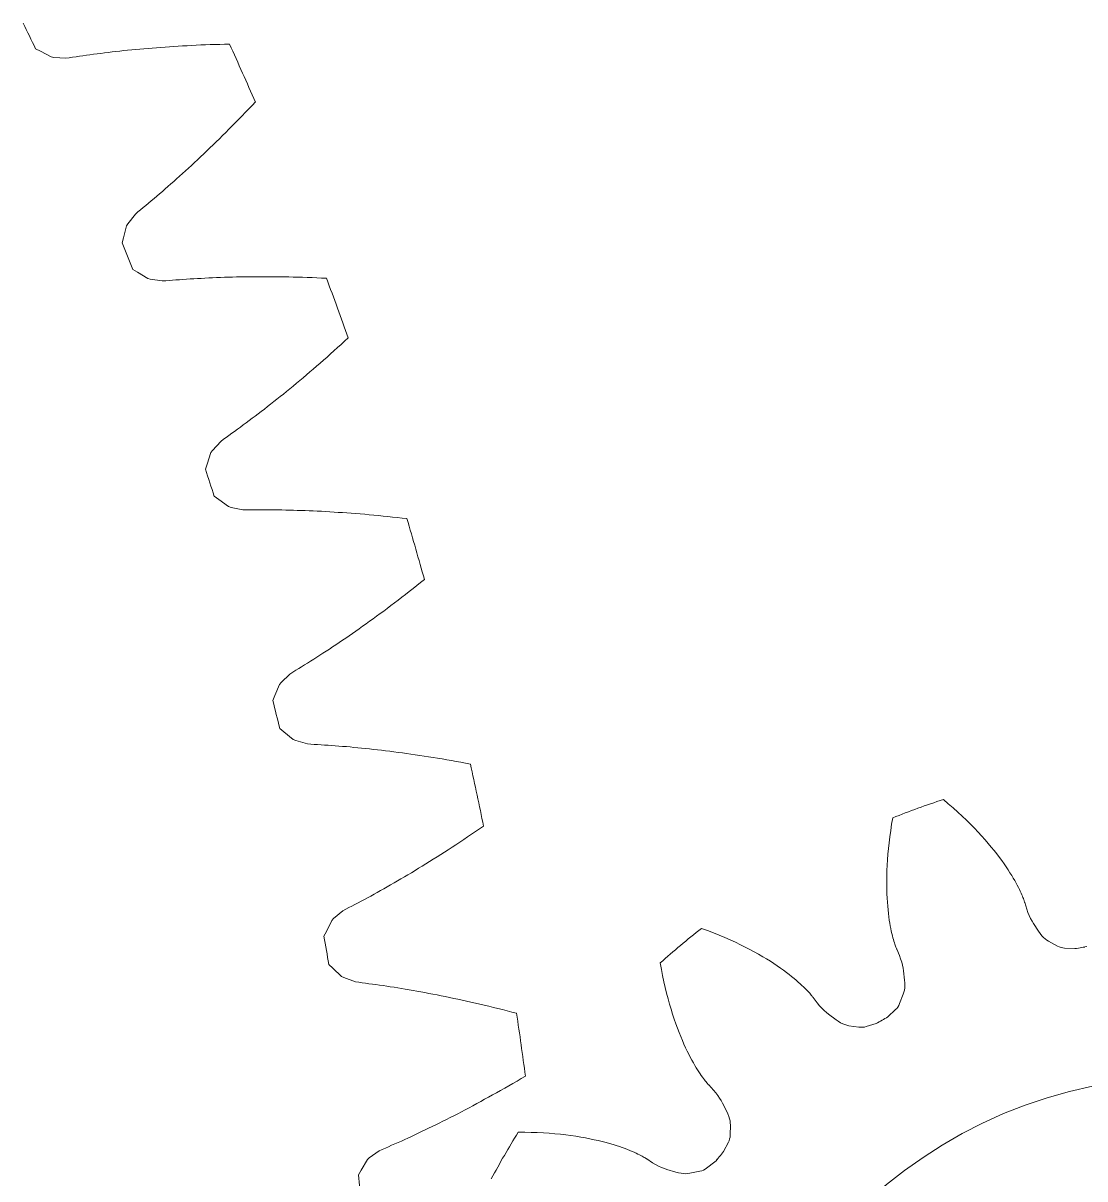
# Model space of a CAD drawing. Header units: millimetres. Extents: x 278858 to 279223, y 218711 to 219074.
# Drawn here: x 278968.51 to 278981.97, y 218925.53 to 218940.17 of the extents above; entities that cross this region are included whole.
import ezdxf

# ---------------------------------------------------------------- set-up
doc = ezdxf.new("R2010")
doc.units = ezdxf.units.MM
doc.header["$LTSCALE"] = 2
doc.layers.add('AM_9', color=251, linetype='Continuous', lineweight=15)

msp = doc.modelspace()

# ---------------------------------------------------------------- linework, layer by layer
at = {"layer": 'AM_9'}
for p, q in [((278968.734, 218939.813), (278968.672, 218939.844)), ((278969.788, 218939.821), (278969.739, 218939.815)), ((278969.838, 218939.826), (278969.788, 218939.821)), ((278969.889, 218939.831), (278969.838, 218939.826)), ((278969.94, 218939.836), (278969.889, 218939.831)), ((278969.991, 218939.841), (278969.94, 218939.836)), ((278970.044, 218939.845), (278969.991, 218939.841)), ((278970.096, 218939.85), (278970.044, 218939.845)), ((278970.149, 218939.854), (278970.096, 218939.85)), ((278970.203, 218939.858), (278970.149, 218939.854)), ((278970.257, 218939.863), (278970.203, 218939.858)), ((278970.312, 218939.867), (278970.257, 218939.863)), ((278970.367, 218939.87), (278970.312, 218939.867)), ((278970.422, 218939.874), (278970.367, 218939.87)), ((278970.478, 218939.878), (278970.422, 218939.874)), ((278970.535, 218939.881), (278970.478, 218939.878)), ((278970.592, 218939.884), (278970.535, 218939.881)), ((278970.65, 218939.887), (278970.592, 218939.884)), ((278970.708, 218939.89), (278970.65, 218939.887)), ((278970.767, 218939.893), (278970.708, 218939.89)), ((278970.826, 218939.895), (278970.767, 218939.893)), ((278970.885, 218939.897), (278970.826, 218939.895)), ((278970.946, 218939.899), (278970.885, 218939.897)), ((278971.006, 218939.901), (278970.946, 218939.899)), ((278971.067, 218939.903), (278971.006, 218939.901)), ((278971.129, 218939.905), (278971.067, 218939.903)), ((278968.87, 218939.741), (278968.734, 218939.813)), ((278968.903, 218939.736), (278968.87, 218939.741)), ((278969.056, 218939.726), (278968.903, 218939.736)), ((278969.099, 218939.73), (278969.056, 218939.726)), ((278969.141, 218939.737), (278969.099, 218939.73)), ((278969.184, 218939.743), (278969.141, 218939.737)), ((278969.228, 218939.75), (278969.184, 218939.743)), ((278969.272, 218939.756), (278969.228, 218939.75)), ((278969.316, 218939.763), (278969.272, 218939.756)), ((278969.361, 218939.769), (278969.316, 218939.763)), ((278969.406, 218939.775), (278969.361, 218939.769)), ((278969.452, 218939.781), (278969.406, 218939.775)), ((278969.499, 218939.787), (278969.452, 218939.781)), ((278969.546, 218939.793), (278969.499, 218939.787)), ((278969.593, 218939.799), (278969.546, 218939.793)), ((278969.641, 218939.804), (278969.593, 218939.799)), ((278969.69, 218939.81), (278969.641, 218939.804)), ((278969.739, 218939.815), (278969.69, 218939.81)), ((278971.371, 218939.081), (278971.414, 218939.126)), ((278971.414, 218939.126), (278971.456, 218939.171)), ((278971.204, 218938.909), (278971.246, 218938.952)), ((278971.246, 218938.952), (278971.287, 218938.994)), ((278971.287, 218938.994), (278971.329, 218939.038)), ((278971.329, 218939.038), (278971.371, 218939.081)), ((278971.081, 218938.785), (278971.122, 218938.826)), ((278971.122, 218938.826), (278971.163, 218938.867)), ((278971.163, 218938.867), (278971.204, 218938.909)), ((278970.92, 218938.627), (278970.96, 218938.666)), ((278970.96, 218938.666), (278971, 218938.705)), ((278971, 218938.705), (278971.041, 218938.745)), ((278971.041, 218938.745), (278971.081, 218938.785)), ((278970.763, 218938.476), (278970.802, 218938.513)), ((278970.802, 218938.513), (278970.841, 218938.55)), ((278970.841, 218938.55), (278970.881, 218938.588)), ((278970.881, 218938.588), (278970.92, 218938.627)), ((278970.609, 218938.333), (278970.647, 218938.368)), ((278970.647, 218938.368), (278970.685, 218938.404)), ((278970.685, 218938.404), (278970.724, 218938.44)), ((278970.724, 218938.44), (278970.763, 218938.476)), ((278970.459, 218938.197), (278970.496, 218938.23)), ((278970.496, 218938.23), (278970.534, 218938.264)), ((278970.534, 218938.264), (278970.571, 218938.298)), ((278970.571, 218938.298), (278970.609, 218938.333)), ((278970.278, 218938.038), (278970.313, 218938.069)), ((278970.313, 218938.069), (278970.349, 218938.1)), ((278970.349, 218938.1), (278970.386, 218938.132)), ((278970.386, 218938.132), (278970.422, 218938.164)), ((278970.422, 218938.164), (278970.459, 218938.197)), ((278970.103, 218937.889), (278970.137, 218937.918)), ((278970.137, 218937.918), (278970.172, 218937.947)), ((278970.172, 218937.947), (278970.207, 218937.977)), ((278970.207, 218937.977), (278970.242, 218938.007)), ((278970.242, 218938.007), (278970.278, 218938.038)), ((278969.936, 218937.749), (278969.968, 218937.778)), ((278969.968, 218937.778), (278970.001, 218937.806)), ((278970.001, 218937.806), (278970.035, 218937.833)), ((278970.035, 218937.833), (278970.069, 218937.861)), ((278970.069, 218937.861), (278970.103, 218937.889)), ((278969.823, 218937.601), (278969.841, 218937.629)), ((278969.841, 218937.629), (278969.936, 218937.749)), ((278969.786, 218937.452), (278969.823, 218937.601)), ((278969.767, 218937.385), (278969.786, 218937.452)), ((278969.963, 218937.014), (278969.903, 218937.049)), ((278970.093, 218936.933), (278969.963, 218937.014)), ((278970.125, 218936.925), (278970.093, 218936.933)), ((278970.277, 218936.905), (278970.125, 218936.925)), ((278970.321, 218936.906), (278970.277, 218936.905)), ((278970.363, 218936.91), (278970.321, 218936.906)), ((278970.407, 218936.913), (278970.363, 218936.91)), ((278970.45, 218936.917), (278970.407, 218936.913)), ((278970.494, 218936.92), (278970.45, 218936.917)), ((278970.539, 218936.923), (278970.494, 218936.92)), ((278970.585, 218936.926), (278970.539, 218936.923)), ((278970.63, 218936.929), (278970.585, 218936.926)), ((278970.677, 218936.932), (278970.63, 218936.929)), ((278970.723, 218936.935), (278970.677, 218936.932)), ((278970.771, 218936.937), (278970.723, 218936.935)), ((278970.818, 218936.94), (278970.771, 218936.937)), ((278970.867, 218936.942), (278970.818, 218936.94)), ((278970.915, 218936.944), (278970.867, 218936.942)), ((278970.965, 218936.946), (278970.915, 218936.944)), ((278971.014, 218936.948), (278970.965, 218936.946)), ((278971.065, 218936.95), (278971.014, 218936.948)), ((278971.115, 218936.951), (278971.065, 218936.95)), ((278971.167, 218936.953), (278971.115, 218936.951)), ((278971.219, 218936.954), (278971.167, 218936.953)), ((278971.271, 218936.955), (278971.219, 218936.954)), ((278971.324, 218936.956), (278971.271, 218936.955)), ((278971.377, 218936.956), (278971.324, 218936.956)), ((278971.431, 218936.957), (278971.377, 218936.956)), ((278971.485, 218936.957), (278971.431, 218936.957)), ((278971.54, 218936.957), (278971.485, 218936.957)), ((278971.595, 218936.957), (278971.54, 218936.957)), ((278971.651, 218936.957), (278971.595, 218936.957)), ((278971.707, 218936.957), (278971.651, 218936.957)), ((278971.764, 218936.956), (278971.707, 218936.957)), ((278971.821, 218936.955), (278971.764, 218936.956)), ((278971.879, 218936.954), (278971.821, 218936.955)), ((278971.937, 218936.953), (278971.879, 218936.954)), ((278971.995, 218936.952), (278971.937, 218936.953)), ((278972.055, 218936.95), (278971.995, 218936.952)), ((278972.114, 218936.948), (278972.055, 218936.95)), ((278972.174, 218936.946), (278972.114, 218936.948)), ((278972.235, 218936.944), (278972.174, 218936.946)), ((278972.296, 218936.941), (278972.235, 218936.944)), ((278972.358, 218936.938), (278972.296, 218936.941)), ((278972.587, 218936.141), (278972.633, 218936.183)), ((278972.408, 218935.979), (278972.452, 218936.019)), ((278972.452, 218936.019), (278972.497, 218936.059)), ((278972.497, 218936.059), (278972.542, 218936.1)), ((278972.542, 218936.1), (278972.587, 218936.141)), ((278972.276, 218935.863), (278972.32, 218935.901)), ((278972.32, 218935.901), (278972.364, 218935.94)), ((278972.364, 218935.94), (278972.408, 218935.979)), ((278972.103, 218935.714), (278972.146, 218935.751)), ((278972.146, 218935.751), (278972.189, 218935.788)), ((278972.189, 218935.788), (278972.232, 218935.825)), ((278972.232, 218935.825), (278972.276, 218935.863)), ((278971.893, 218935.539), (278971.934, 218935.573)), ((278971.934, 218935.573), (278971.976, 218935.608)), ((278971.976, 218935.608), (278972.018, 218935.643)), ((278972.018, 218935.643), (278972.06, 218935.678)), ((278972.06, 218935.678), (278972.103, 218935.714)), ((278971.729, 218935.407), (278971.77, 218935.439)), ((278971.77, 218935.439), (278971.811, 218935.472)), ((278971.811, 218935.472), (278971.852, 218935.505)), ((278971.852, 218935.505), (278971.893, 218935.539)), ((278971.531, 218935.252), (278971.57, 218935.282)), ((278971.57, 218935.282), (278971.61, 218935.312)), ((278971.61, 218935.312), (278971.649, 218935.343)), ((278971.649, 218935.343), (278971.689, 218935.375)), ((278971.689, 218935.375), (278971.729, 218935.407)), ((278971.341, 218935.107), (278971.378, 218935.135)), ((278971.378, 218935.135), (278971.416, 218935.164)), ((278971.416, 218935.164), (278971.454, 218935.193)), ((278971.454, 218935.193), (278971.493, 218935.222)), ((278971.493, 218935.222), (278971.531, 218935.252)), ((278971.157, 218934.974), (278971.193, 218934.999)), ((278971.193, 218934.999), (278971.23, 218935.026)), ((278971.23, 218935.026), (278971.266, 218935.053)), ((278971.266, 218935.053), (278971.303, 218935.08)), ((278971.303, 218935.08), (278971.341, 218935.107)), ((278970.914, 218934.758), (278971.017, 218934.872)), ((278971.017, 218934.872), (278971.051, 218934.898)), ((278971.051, 218934.898), (278971.086, 218934.923)), ((278971.086, 218934.923), (278971.122, 218934.948)), ((278971.122, 218934.948), (278971.157, 218934.974)), ((278970.847, 218934.585), (278970.894, 218934.731)), ((278970.894, 218934.731), (278970.914, 218934.758)), ((278970.823, 218934.52), (278970.847, 218934.585)), ((278970.993, 218934.136), (278970.935, 218934.176)), ((278971.117, 218934.046), (278970.993, 218934.136)), ((278971.148, 218934.036), (278971.117, 218934.046)), ((278971.299, 218934.005), (278971.148, 218934.036)), ((278971.342, 218934.003), (278971.299, 218934.005)), ((278971.385, 218934.004), (278971.342, 218934.003)), ((278971.428, 218934.005), (278971.385, 218934.004)), ((278971.472, 218934.005), (278971.428, 218934.005)), ((278971.517, 218934.005), (278971.472, 218934.005)), ((278971.561, 218934.005), (278971.517, 218934.005)), ((278971.607, 218934.005), (278971.561, 218934.005)), ((278971.653, 218934.005), (278971.607, 218934.005)), ((278971.699, 218934.004), (278971.653, 218934.005)), ((278971.746, 218934.004), (278971.699, 218934.004)), ((278971.793, 218934.003), (278971.746, 218934.004)), ((278971.841, 218934.002), (278971.793, 218934.003)), ((278971.889, 218934.001), (278971.841, 218934.002)), ((278971.938, 218934), (278971.889, 218934.001)), ((278971.987, 218933.998), (278971.938, 218934)), ((278972.037, 218933.997), (278971.987, 218933.998)), ((278972.087, 218933.995), (278972.037, 218933.997)), ((278972.138, 218933.993), (278972.087, 218933.995)), ((278972.189, 218933.991), (278972.138, 218933.993)), ((278972.241, 218933.988), (278972.189, 218933.991)), ((278972.293, 218933.986), (278972.241, 218933.988)), ((278972.346, 218933.983), (278972.293, 218933.986)), ((278972.399, 218933.98), (278972.346, 218933.983)), ((278972.453, 218933.977), (278972.399, 218933.98)), ((278972.507, 218933.973), (278972.453, 218933.977)), ((278972.562, 218933.97), (278972.507, 218933.973)), ((278972.617, 218933.966), (278972.562, 218933.97)), ((278972.672, 218933.962), (278972.617, 218933.966)), ((278972.729, 218933.957), (278972.672, 218933.962)), ((278972.785, 218933.953), (278972.729, 218933.957)), ((278972.842, 218933.948), (278972.785, 218933.953)), ((278972.9, 218933.943), (278972.842, 218933.948)), ((278972.958, 218933.937), (278972.9, 218933.943)), ((278973.016, 218933.932), (278972.958, 218933.937)), ((278973.075, 218933.926), (278973.016, 218933.932)), ((278973.134, 218933.92), (278973.075, 218933.926)), ((278973.194, 218933.914), (278973.134, 218933.92)), ((278973.255, 218933.907), (278973.194, 218933.914)), ((278973.315, 218933.9), (278973.255, 218933.907)), ((278973.377, 218933.893), (278973.315, 218933.9)), ((278973.55, 218933.083), (278973.598, 218933.121)), ((278973.36, 218932.933), (278973.407, 218932.97)), ((278973.407, 218932.97), (278973.454, 218933.007)), ((278973.454, 218933.007), (278973.502, 218933.045)), ((278973.502, 218933.045), (278973.55, 218933.083)), ((278973.128, 218932.757), (278973.174, 218932.792)), ((278973.174, 218932.792), (278973.22, 218932.826)), ((278973.22, 218932.826), (278973.266, 218932.862)), ((278973.266, 218932.862), (278973.313, 218932.897)), ((278973.313, 218932.897), (278973.36, 218932.933)), ((278972.947, 218932.625), (278972.992, 218932.657)), ((278972.992, 218932.657), (278973.037, 218932.69)), ((278973.037, 218932.69), (278973.082, 218932.723)), ((278973.082, 218932.723), (278973.128, 218932.757)), ((278972.728, 218932.469), (278972.772, 218932.499)), ((278972.772, 218932.499), (278972.815, 218932.53)), ((278972.815, 218932.53), (278972.859, 218932.561)), ((278972.859, 218932.561), (278972.903, 218932.593)), ((278972.903, 218932.593), (278972.947, 218932.625)), ((278972.517, 218932.324), (278972.559, 218932.352)), ((278972.559, 218932.352), (278972.601, 218932.38)), ((278972.601, 218932.38), (278972.643, 218932.409)), ((278972.643, 218932.409), (278972.685, 218932.439)), ((278972.685, 218932.439), (278972.728, 218932.469)), ((278972.313, 218932.189), (278972.353, 218932.215)), ((278972.353, 218932.215), (278972.394, 218932.242)), ((278972.394, 218932.242), (278972.435, 218932.268)), ((278972.435, 218932.268), (278972.476, 218932.296)), ((278972.476, 218932.296), (278972.517, 218932.324)), ((278972.08, 218932.041), (278972.118, 218932.064)), ((278972.118, 218932.064), (278972.156, 218932.088)), ((278972.156, 218932.088), (278972.195, 218932.113)), ((278972.195, 218932.113), (278972.234, 218932.138)), ((278972.234, 218932.138), (278972.274, 218932.163)), ((278972.274, 218932.163), (278972.313, 218932.189)), ((278971.784, 218931.819), (278971.895, 218931.925)), ((278971.895, 218931.925), (278971.931, 218931.95)), ((278971.931, 218931.95), (278971.968, 218931.972)), ((278971.968, 218931.972), (278972.005, 218931.994)), ((278972.005, 218931.994), (278972.042, 218932.017)), ((278972.042, 218932.017), (278972.08, 218932.041)), ((278971.705, 218931.652), (278971.763, 218931.794)), ((278971.763, 218931.794), (278971.784, 218931.819)), ((278971.677, 218931.588), (278971.705, 218931.652)), ((278971.819, 218931.194), (278971.765, 218931.237)), ((278971.937, 218931.095), (278971.819, 218931.194)), ((278971.968, 218931.083), (278971.937, 218931.095)), ((278972.116, 218931.041), (278971.968, 218931.083)), ((278972.159, 218931.037), (278972.116, 218931.041)), ((278972.201, 218931.034), (278972.159, 218931.037)), ((278972.245, 218931.032), (278972.201, 218931.034)), ((278972.289, 218931.029), (278972.245, 218931.032)), ((278972.333, 218931.026), (278972.289, 218931.029)), ((278972.378, 218931.023), (278972.333, 218931.026)), ((278972.423, 218931.02), (278972.378, 218931.023)), ((278972.469, 218931.016), (278972.423, 218931.02)), ((278972.515, 218931.013), (278972.469, 218931.016)), ((278972.561, 218931.009), (278972.515, 218931.013)), ((278972.609, 218931.005), (278972.561, 218931.009)), ((278972.656, 218931.001), (278972.609, 218931.005)), ((278972.704, 218930.996), (278972.656, 218931.001)), ((278972.753, 218930.991), (278972.704, 218930.996)), ((278972.802, 218930.987), (278972.753, 218930.991)), ((278972.852, 218930.981), (278972.802, 218930.987)), ((278972.902, 218930.976), (278972.852, 218930.981)), ((278972.952, 218930.971), (278972.902, 218930.976)), ((278973.003, 218930.965), (278972.952, 218930.971)), ((278973.055, 218930.959), (278973.003, 218930.965)), ((278973.106, 218930.953), (278973.055, 218930.959)), ((278973.159, 218930.946), (278973.106, 218930.953)), ((278973.212, 218930.939), (278973.159, 218930.946)), ((278973.265, 218930.932), (278973.212, 218930.939)), ((278973.319, 218930.925), (278973.265, 218930.932)), ((278973.373, 218930.918), (278973.319, 218930.925)), ((278973.428, 218930.91), (278973.373, 218930.918)), ((278973.483, 218930.902), (278973.428, 218930.91)), ((278973.538, 218930.894), (278973.483, 218930.902)), ((278973.595, 218930.885), (278973.538, 218930.894)), ((278973.651, 218930.876), (278973.595, 218930.885)), ((278973.708, 218930.867), (278973.651, 218930.876)), ((278973.766, 218930.858), (278973.708, 218930.867)), ((278973.824, 218930.849), (278973.766, 218930.858)), ((278973.882, 218930.839), (278973.824, 218930.849)), ((278973.941, 218930.828), (278973.882, 218930.839)), ((278974, 218930.818), (278973.941, 218930.828)), ((278974.06, 218930.807), (278974, 218930.818)), ((278974.12, 218930.796), (278974.06, 218930.807)), ((278974.181, 218930.785), (278974.12, 218930.796)), ((278980.236, 218930.283), (278980.173, 218930.336)), ((278980.297, 218930.23), (278980.236, 218930.283)), ((278980.356, 218930.177), (278980.297, 218930.23)), ((278980.412, 218930.125), (278980.356, 218930.177)), ((278979.518, 218930.022), (278979.506, 218929.942)), ((278979.533, 218930.103), (278979.518, 218930.022)), ((278980.466, 218930.074), (278980.412, 218930.125)), ((278980.517, 218930.023), (278980.466, 218930.074)), ((278980.566, 218929.973), (278980.517, 218930.023)), ((278974.146, 218929.862), (278974.196, 218929.895)), ((278974.196, 218929.895), (278974.246, 218929.929)), ((278974.246, 218929.929), (278974.297, 218929.964)), ((278974.297, 218929.964), (278974.348, 218929.999)), ((278979.495, 218929.864), (278979.485, 218929.788)), ((278979.506, 218929.942), (278979.495, 218929.864)), ((278980.613, 218929.924), (278980.566, 218929.973)), ((278980.658, 218929.875), (278980.613, 218929.924)), ((278980.701, 218929.827), (278980.658, 218929.875)), ((278973.901, 218929.7), (278973.95, 218929.731)), ((278973.95, 218929.731), (278973.998, 218929.763)), ((278973.998, 218929.763), (278974.047, 218929.796)), ((278974.047, 218929.796), (278974.097, 218929.828)), ((278974.097, 218929.828), (278974.146, 218929.862)), ((278979.485, 218929.788), (278979.477, 218929.714)), ((278980.741, 218929.78), (278980.701, 218929.827)), ((278980.78, 218929.734), (278980.741, 218929.78)), ((278980.816, 218929.69), (278980.78, 218929.734)), ((278973.664, 218929.549), (278973.711, 218929.579)), ((278973.711, 218929.579), (278973.758, 218929.608)), ((278973.758, 218929.608), (278973.805, 218929.638)), ((278973.805, 218929.638), (278973.853, 218929.669)), ((278973.853, 218929.669), (278973.901, 218929.7)), ((278979.465, 218929.572), (278979.461, 218929.504)), ((278979.471, 218929.642), (278979.465, 218929.572)), ((278979.477, 218929.714), (278979.471, 218929.642)), ((278980.85, 218929.646), (278980.816, 218929.69)), ((278980.883, 218929.603), (278980.85, 218929.646)), ((278980.913, 218929.562), (278980.883, 218929.603)), ((278973.435, 218929.409), (278973.48, 218929.436)), ((278973.48, 218929.436), (278973.525, 218929.464)), ((278973.525, 218929.464), (278973.571, 218929.492)), ((278973.571, 218929.492), (278973.617, 218929.52)), ((278973.617, 218929.52), (278973.664, 218929.549)), ((278979.458, 218929.438), (278979.456, 218929.374)), ((278979.461, 218929.504), (278979.458, 218929.438)), ((278980.942, 218929.522), (278980.913, 218929.562)), ((278980.969, 218929.483), (278980.942, 218929.522)), ((278980.994, 218929.445), (278980.969, 218929.483)), ((278981.017, 218929.409), (278980.994, 218929.445)), ((278973.17, 218929.254), (278973.213, 218929.279)), ((278973.213, 218929.279), (278973.257, 218929.304)), ((278973.257, 218929.304), (278973.301, 218929.33)), ((278973.301, 218929.33), (278973.345, 218929.356)), ((278973.345, 218929.356), (278973.39, 218929.382)), ((278973.39, 218929.382), (278973.435, 218929.409)), ((278979.456, 218929.374), (278979.455, 218929.312)), ((278979.455, 218929.312), (278979.455, 218929.252)), ((278981.039, 218929.374), (278981.017, 218929.409)), ((278981.059, 218929.34), (278981.039, 218929.374)), ((278981.077, 218929.308), (278981.059, 218929.34)), ((278981.094, 218929.278), (278981.077, 218929.308)), ((278981.11, 218929.249), (278981.094, 218929.278)), ((278972.918, 218929.113), (278972.96, 218929.136)), ((278972.96, 218929.136), (278973.001, 218929.159)), ((278973.001, 218929.159), (278973.043, 218929.182)), ((278973.043, 218929.182), (278973.085, 218929.206)), ((278973.085, 218929.206), (278973.127, 218929.23)), ((278973.127, 218929.23), (278973.17, 218929.254)), ((278979.455, 218929.252), (278979.456, 218929.195)), ((278979.456, 218929.195), (278979.458, 218929.139)), ((278979.458, 218929.139), (278979.46, 218929.086)), ((278981.124, 218929.222), (278981.11, 218929.249)), ((278981.136, 218929.197), (278981.124, 218929.222)), ((278981.148, 218929.173), (278981.136, 218929.197)), ((278981.158, 218929.151), (278981.148, 218929.173)), ((278981.167, 218929.13), (278981.158, 218929.151)), ((278981.175, 218929.112), (278981.167, 218929.13)), ((278972.641, 218928.966), (278972.68, 218928.986)), ((278972.68, 218928.986), (278972.718, 218929.006)), ((278972.718, 218929.006), (278972.758, 218929.027)), ((278972.758, 218929.027), (278972.797, 218929.048)), ((278972.797, 218929.048), (278972.837, 218929.069)), ((278972.837, 218929.069), (278972.878, 218929.091)), ((278972.878, 218929.091), (278972.918, 218929.113)), ((278979.46, 218929.086), (278979.464, 218929.034)), ((278979.464, 218929.034), (278979.468, 218928.985)), ((278979.468, 218928.985), (278979.472, 218928.938)), ((278981.181, 218929.095), (278981.175, 218929.112)), ((278981.187, 218929.08), (278981.181, 218929.095)), ((278981.192, 218929.067), (278981.187, 218929.08)), ((278981.196, 218929.056), (278981.192, 218929.067)), ((278981.199, 218929.046), (278981.196, 218929.056)), ((278981.201, 218929.039), (278981.199, 218929.046)), ((278981.203, 218929.034), (278981.201, 218929.039)), ((278981.204, 218929.031), (278981.203, 218929.034)), ((278981.23, 218928.946), (278981.204, 218929.031)), ((278972.447, 218928.827), (278972.566, 218928.925)), ((278972.566, 218928.925), (278972.603, 218928.947)), ((278972.603, 218928.947), (278972.641, 218928.966)), ((278979.472, 218928.938), (278979.477, 218928.893)), ((278979.477, 218928.893), (278979.482, 218928.85)), ((278979.482, 218928.85), (278979.488, 218928.809)), ((278981.245, 218928.904), (278981.23, 218928.946)), ((278981.262, 218928.865), (278981.245, 218928.904)), ((278981.279, 218928.828), (278981.262, 218928.865)), ((278972.357, 218928.665), (278972.424, 218928.803)), ((278972.424, 218928.803), (278972.447, 218928.827)), ((278977.186, 218928.675), (278977.108, 218928.703)), ((278979.488, 218928.809), (278979.494, 218928.771)), ((278979.494, 218928.771), (278979.501, 218928.735)), ((278979.501, 218928.735), (278979.507, 218928.701)), ((278979.507, 218928.701), (278979.514, 218928.669)), ((278981.297, 218928.795), (278981.279, 218928.828)), ((278981.315, 218928.765), (278981.297, 218928.795)), ((278981.38, 218928.666), (278981.315, 218928.765)), ((278972.325, 218928.604), (278972.357, 218928.665)), ((278977.261, 218928.646), (278977.186, 218928.675)), ((278977.334, 218928.617), (278977.261, 218928.646)), ((278977.404, 218928.587), (278977.334, 218928.617)), ((278977.473, 218928.557), (278977.404, 218928.587)), ((278977.538, 218928.527), (278977.473, 218928.557)), ((278979.514, 218928.669), (278979.521, 218928.639)), ((278979.521, 218928.639), (278979.527, 218928.611)), ((278979.527, 218928.611), (278979.534, 218928.585)), ((278979.534, 218928.585), (278979.54, 218928.562)), ((278979.54, 218928.562), (278979.547, 218928.541)), ((278981.4, 218928.637), (278981.38, 218928.666)), ((278981.421, 218928.611), (278981.4, 218928.637)), ((278981.442, 218928.589), (278981.421, 218928.611)), ((278981.463, 218928.57), (278981.442, 218928.589)), ((278981.485, 218928.553), (278981.463, 218928.57)), ((278981.506, 218928.54), (278981.485, 218928.553)), ((278977.602, 218928.496), (278977.538, 218928.527)), ((278977.663, 218928.466), (278977.602, 218928.496)), ((278977.721, 218928.436), (278977.663, 218928.466)), ((278977.778, 218928.405), (278977.721, 218928.436)), ((278977.832, 218928.375), (278977.778, 218928.405)), ((278979.547, 218928.541), (278979.553, 218928.521)), ((278979.553, 218928.521), (278979.558, 218928.504)), ((278979.558, 218928.504), (278979.563, 218928.489)), ((278979.563, 218928.489), (278979.568, 218928.476)), ((278979.568, 218928.476), (278979.572, 218928.465)), ((278979.572, 218928.465), (278979.576, 218928.456)), ((278979.576, 218928.456), (278979.579, 218928.449)), ((278979.579, 218928.449), (278979.581, 218928.444)), ((278979.581, 218928.444), (278979.582, 218928.44)), ((278979.582, 218928.44), (278979.617, 218928.359)), ((278981.619, 218928.479), (278981.506, 218928.54)), ((278981.642, 218928.468), (278981.619, 218928.479)), ((278981.664, 218928.46), (278981.642, 218928.468)), ((278981.686, 218928.455), (278981.664, 218928.46)), ((278981.708, 218928.454), (278981.686, 218928.455)), ((278981.84, 218928.448), (278981.708, 218928.454)), ((278981.862, 218928.449), (278981.84, 218928.448)), ((278981.884, 218928.453), (278981.862, 218928.449)), ((278981.989, 218928.472), (278981.966, 218928.468)), ((278976.586, 218928.265), (278976.6, 218928.184)), ((278977.884, 218928.345), (278977.832, 218928.375)), ((278977.933, 218928.316), (278977.884, 218928.345)), ((278977.981, 218928.286), (278977.933, 218928.316)), ((278978.026, 218928.257), (278977.981, 218928.286)), ((278978.068, 218928.229), (278978.026, 218928.257)), ((278979.617, 218928.359), (278979.632, 218928.317)), ((278979.632, 218928.317), (278979.645, 218928.276)), ((278979.645, 218928.276), (278979.655, 218928.237)), ((278972.439, 218928.2), (278972.387, 218928.247)), ((278972.549, 218928.094), (278972.439, 218928.2)), ((278976.6, 218928.184), (278976.616, 218928.105)), ((278978.109, 218928.201), (278978.068, 218928.229)), ((278978.148, 218928.173), (278978.109, 218928.201)), ((278978.184, 218928.146), (278978.148, 218928.173)), ((278978.218, 218928.12), (278978.184, 218928.146)), ((278978.251, 218928.095), (278978.218, 218928.12)), ((278979.655, 218928.237), (278979.663, 218928.2)), ((278979.663, 218928.2), (278979.668, 218928.166)), ((278979.668, 218928.166), (278979.682, 218928.048)), ((278972.579, 218928.08), (278972.549, 218928.094)), ((278972.724, 218928.028), (278972.579, 218928.08)), ((278972.766, 218928.02), (278972.724, 218928.028)), ((278972.809, 218928.015), (278972.766, 218928.02)), ((278972.852, 218928.009), (278972.809, 218928.015)), ((278972.895, 218928.003), (278972.852, 218928.009)), ((278972.939, 218927.997), (278972.895, 218928.003)), ((278972.984, 218927.991), (278972.939, 218927.997)), ((278973.029, 218927.985), (278972.984, 218927.991)), ((278973.074, 218927.978), (278973.029, 218927.985)), ((278973.12, 218927.971), (278973.074, 218927.978)), ((278973.166, 218927.964), (278973.12, 218927.971)), ((278973.213, 218927.957), (278973.166, 218927.964)), ((278976.616, 218928.105), (278976.632, 218928.028)), ((278976.632, 218928.028), (278976.649, 218927.953)), ((278978.281, 218928.07), (278978.251, 218928.095)), ((278978.309, 218928.047), (278978.281, 218928.07)), ((278978.335, 218928.024), (278978.309, 218928.047)), ((278978.36, 218928.002), (278978.335, 218928.024)), ((278978.382, 218927.981), (278978.36, 218928.002)), ((278978.403, 218927.962), (278978.382, 218927.981)), ((278978.422, 218927.943), (278978.403, 218927.962)), ((278979.682, 218928.048), (278979.685, 218928.013)), ((278979.686, 218927.98), (278979.684, 218927.949)), ((278979.685, 218928.013), (278979.686, 218927.98)), ((278973.26, 218927.949), (278973.213, 218927.957)), ((278973.308, 218927.942), (278973.26, 218927.949)), ((278973.356, 218927.934), (278973.308, 218927.942)), ((278973.405, 218927.925), (278973.356, 218927.934)), ((278973.454, 218927.917), (278973.405, 218927.925)), ((278973.503, 218927.908), (278973.454, 218927.917)), ((278973.553, 218927.899), (278973.503, 218927.908)), ((278973.604, 218927.89), (278973.553, 218927.899)), ((278973.655, 218927.88), (278973.604, 218927.89)), ((278973.706, 218927.87), (278973.655, 218927.88)), ((278973.758, 218927.86), (278973.706, 218927.87)), ((278973.81, 218927.85), (278973.758, 218927.86)), ((278973.863, 218927.839), (278973.81, 218927.85)), ((278973.916, 218927.828), (278973.863, 218927.839)), ((278973.969, 218927.817), (278973.916, 218927.828)), ((278974.023, 218927.805), (278973.969, 218927.817)), ((278976.649, 218927.953), (278976.667, 218927.881)), ((278976.667, 218927.881), (278976.685, 218927.811)), ((278978.439, 218927.926), (278978.422, 218927.943)), ((278978.454, 218927.91), (278978.439, 218927.926)), ((278978.468, 218927.895), (278978.454, 218927.91)), ((278978.48, 218927.882), (278978.468, 218927.895)), ((278978.491, 218927.87), (278978.48, 218927.882)), ((278978.5, 218927.859), (278978.491, 218927.87)), ((278978.507, 218927.85), (278978.5, 218927.859)), ((278978.513, 218927.842), (278978.507, 218927.85)), ((278978.518, 218927.836), (278978.513, 218927.842)), ((278978.521, 218927.832), (278978.518, 218927.836)), ((278978.523, 218927.829), (278978.521, 218927.832)), ((278978.576, 218927.759), (278978.523, 218927.829)), ((278979.666, 218927.87), (278979.619, 218927.751)), ((278979.674, 218927.894), (278979.666, 218927.87)), ((278979.68, 218927.92), (278979.674, 218927.894)), ((278979.684, 218927.949), (278979.68, 218927.92)), ((278974.078, 218927.793), (278974.023, 218927.805)), ((278974.133, 218927.781), (278974.078, 218927.793)), ((278974.188, 218927.769), (278974.133, 218927.781)), ((278974.244, 218927.756), (278974.188, 218927.769)), ((278974.3, 218927.743), (278974.244, 218927.756)), ((278974.357, 218927.73), (278974.3, 218927.743)), ((278974.414, 218927.716), (278974.357, 218927.73)), ((278974.472, 218927.702), (278974.414, 218927.716)), ((278974.529, 218927.688), (278974.472, 218927.702)), ((278974.588, 218927.674), (278974.529, 218927.688)), ((278974.647, 218927.659), (278974.588, 218927.674)), ((278976.685, 218927.811), (278976.704, 218927.743)), ((278976.704, 218927.743), (278976.723, 218927.678)), ((278976.723, 218927.678), (278976.743, 218927.615)), ((278978.605, 218927.724), (278978.576, 218927.759)), ((278978.634, 218927.693), (278978.605, 218927.724)), ((278978.663, 218927.665), (278978.634, 218927.693)), ((278979.567, 218927.674), (278979.469, 218927.585)), ((278979.582, 218927.69), (278979.567, 218927.674)), ((278979.596, 218927.707), (278979.582, 218927.69)), ((278979.609, 218927.728), (278979.596, 218927.707)), ((278979.619, 218927.751), (278979.609, 218927.728)), ((278974.706, 218927.643), (278974.647, 218927.659)), ((278974.766, 218927.628), (278974.706, 218927.643)), ((278976.743, 218927.615), (278976.763, 218927.554)), ((278976.763, 218927.554), (278976.783, 218927.495)), ((278978.691, 218927.639), (278978.663, 218927.665)), ((278978.718, 218927.617), (278978.691, 218927.639)), ((278978.813, 218927.546), (278978.718, 218927.617)), ((278978.842, 218927.526), (278978.813, 218927.546)), ((278978.87, 218927.509), (278978.842, 218927.526)), ((278979.452, 218927.572), (278979.432, 218927.561)), ((278979.469, 218927.585), (278979.452, 218927.572)), ((278976.783, 218927.495), (278976.804, 218927.439)), ((278976.804, 218927.439), (278976.825, 218927.385)), ((278976.825, 218927.385), (278976.845, 218927.334)), ((278978.898, 218927.495), (278978.87, 218927.509)), ((278978.925, 218927.484), (278978.898, 218927.495)), ((278978.95, 218927.476), (278978.925, 218927.484)), ((278978.975, 218927.471), (278978.95, 218927.476)), ((278979.102, 218927.452), (278978.975, 218927.471)), ((278979.127, 218927.45), (278979.102, 218927.452)), ((278979.151, 218927.45), (278979.127, 218927.45)), ((278979.173, 218927.454), (278979.151, 218927.45)), ((278979.194, 218927.46), (278979.173, 218927.454)), ((278979.32, 218927.499), (278979.194, 218927.46)), ((278979.34, 218927.508), (278979.32, 218927.499)), ((278979.36, 218927.519), (278979.34, 218927.508)), ((278976.845, 218927.334), (278976.866, 218927.284)), ((278976.866, 218927.284), (278976.887, 218927.237)), ((278976.887, 218927.237), (278976.907, 218927.192)), ((278976.907, 218927.192), (278976.928, 218927.149)), ((278976.928, 218927.149), (278976.948, 218927.109)), ((278976.948, 218927.109), (278976.967, 218927.071)), ((278976.967, 218927.071), (278976.987, 218927.034)), ((278976.987, 218927.034), (278977.006, 218927)), ((278977.006, 218927), (278977.024, 218926.968)), ((278977.024, 218926.968), (278977.042, 218926.939)), ((278977.042, 218926.939), (278977.059, 218926.911)), ((278974.772, 218926.77), (278974.824, 218926.801)), ((278974.824, 218926.801), (278974.878, 218926.832)), ((278977.059, 218926.911), (278977.076, 218926.885)), ((278977.076, 218926.885), (278977.091, 218926.861)), ((278977.091, 218926.861), (278977.106, 218926.839)), ((278977.106, 218926.839), (278977.12, 218926.82)), ((278977.12, 218926.82), (278977.134, 218926.802)), ((278977.134, 218926.802), (278977.146, 218926.786)), ((278974.513, 218926.622), (278974.564, 218926.65)), ((278974.564, 218926.65), (278974.615, 218926.68)), ((278974.615, 218926.68), (278974.667, 218926.709)), ((278974.667, 218926.709), (278974.719, 218926.739)), ((278974.719, 218926.739), (278974.772, 218926.77)), ((278977.146, 218926.786), (278977.157, 218926.771)), ((278977.157, 218926.771), (278977.167, 218926.759)), ((278977.167, 218926.759), (278977.176, 218926.748)), ((278977.176, 218926.748), (278977.184, 218926.739)), ((278977.184, 218926.739), (278977.19, 218926.732)), ((278977.19, 218926.732), (278977.195, 218926.726)), ((278977.195, 218926.726), (278977.199, 218926.722)), ((278977.199, 218926.722), (278977.201, 218926.72)), ((278977.201, 218926.72), (278977.261, 218926.655)), ((278977.261, 218926.655), (278977.29, 218926.621)), ((278974.262, 218926.484), (278974.311, 218926.51)), ((278974.311, 218926.51), (278974.361, 218926.538)), ((278974.361, 218926.538), (278974.411, 218926.565)), ((278974.411, 218926.565), (278974.462, 218926.593)), ((278974.462, 218926.593), (278974.513, 218926.622)), ((278977.29, 218926.621), (278977.316, 218926.587)), ((278977.316, 218926.587), (278977.339, 218926.554)), ((278977.339, 218926.554), (278977.359, 218926.522)), ((278977.359, 218926.522), (278977.376, 218926.491)), ((278973.972, 218926.331), (278974.02, 218926.356)), ((278974.02, 218926.356), (278974.068, 218926.381)), ((278974.068, 218926.381), (278974.116, 218926.406)), ((278974.116, 218926.406), (278974.164, 218926.431)), ((278974.164, 218926.431), (278974.213, 218926.457)), ((278974.213, 218926.457), (278974.262, 218926.484)), ((278977.376, 218926.491), (278977.429, 218926.385)), ((278977.429, 218926.385), (278977.444, 218926.353)), ((278977.444, 218926.353), (278977.456, 218926.322)), ((278973.696, 218926.193), (278973.741, 218926.215)), ((278973.741, 218926.215), (278973.787, 218926.238)), ((278973.787, 218926.238), (278973.833, 218926.26)), ((278973.833, 218926.26), (278973.879, 218926.284)), ((278973.879, 218926.284), (278973.925, 218926.307)), ((278973.925, 218926.307), (278973.972, 218926.331)), ((278977.456, 218926.322), (278977.465, 218926.293)), ((278977.465, 218926.293), (278977.471, 218926.264)), ((278977.471, 218926.264), (278977.474, 218926.238)), ((278977.475, 218926.213), (278977.472, 218926.084)), ((278977.474, 218926.238), (278977.475, 218926.213)), ((278973.39, 218926.048), (278973.433, 218926.068)), ((278973.433, 218926.068), (278973.476, 218926.088)), ((278973.476, 218926.088), (278973.519, 218926.108)), ((278973.519, 218926.108), (278973.563, 218926.129)), ((278973.563, 218926.129), (278973.607, 218926.15)), ((278973.607, 218926.15), (278973.651, 218926.171)), ((278973.651, 218926.171), (278973.696, 218926.193)), ((278974.869, 218926.12), (278974.786, 218926.121)), ((278974.95, 218926.119), (278974.869, 218926.12)), ((278975.028, 218926.116), (278974.95, 218926.119)), ((278975.105, 218926.112), (278975.028, 218926.116)), ((278975.179, 218926.108), (278975.105, 218926.112)), ((278975.251, 218926.102), (278975.179, 218926.108)), ((278975.321, 218926.095), (278975.251, 218926.102)), ((278975.389, 218926.087), (278975.321, 218926.095)), ((278975.454, 218926.079), (278975.389, 218926.087)), ((278975.518, 218926.07), (278975.454, 218926.079)), ((278975.579, 218926.06), (278975.518, 218926.07)), ((278975.638, 218926.049), (278975.579, 218926.06)), ((278977.47, 218926.059), (278977.465, 218926.036)), ((278977.472, 218926.084), (278977.47, 218926.059)), ((278973.064, 218925.904), (278973.103, 218925.921)), ((278973.103, 218925.921), (278973.143, 218925.938)), ((278973.143, 218925.938), (278973.183, 218925.956)), ((278973.183, 218925.956), (278973.224, 218925.974)), ((278973.224, 218925.974), (278973.265, 218925.992)), ((278973.265, 218925.992), (278973.306, 218926.01)), ((278973.306, 218926.01), (278973.348, 218926.029)), ((278973.348, 218926.029), (278973.39, 218926.048)), ((278975.694, 218926.038), (278975.638, 218926.049)), ((278975.749, 218926.027), (278975.694, 218926.038)), ((278975.801, 218926.015), (278975.749, 218926.027)), ((278975.851, 218926.003), (278975.801, 218926.015)), ((278975.899, 218925.991), (278975.851, 218926.003)), ((278975.945, 218925.978), (278975.899, 218925.991)), ((278975.988, 218925.965), (278975.945, 218925.978)), ((278976.029, 218925.952), (278975.988, 218925.965)), ((278976.068, 218925.94), (278976.029, 218925.952)), ((278976.105, 218925.927), (278976.068, 218925.94)), ((278976.14, 218925.914), (278976.105, 218925.927)), ((278976.172, 218925.902), (278976.14, 218925.914)), ((278977.449, 218925.995), (278977.388, 218925.878)), ((278977.458, 218926.014), (278977.449, 218925.995)), ((278977.465, 218926.036), (278977.458, 218926.014)), ((278972.798, 218925.641), (278972.875, 218925.774)), ((278972.875, 218925.774), (278972.9, 218925.795)), ((278972.9, 218925.795), (278973.025, 218925.885)), ((278973.025, 218925.885), (278973.064, 218925.904)), ((278976.202, 218925.89), (278976.172, 218925.902)), ((278976.231, 218925.878), (278976.202, 218925.89)), ((278976.257, 218925.867), (278976.231, 218925.878)), ((278976.281, 218925.856), (278976.257, 218925.867)), ((278976.303, 218925.845), (278976.281, 218925.856)), ((278976.323, 218925.835), (278976.303, 218925.845)), ((278976.341, 218925.826), (278976.323, 218925.835)), ((278976.357, 218925.818), (278976.341, 218925.826)), ((278976.371, 218925.81), (278976.357, 218925.818)), ((278976.383, 218925.803), (278976.371, 218925.81)), ((278976.393, 218925.797), (278976.383, 218925.803)), ((278976.401, 218925.792), (278976.393, 218925.797)), ((278976.408, 218925.788), (278976.401, 218925.792)), ((278976.412, 218925.785), (278976.408, 218925.788)), ((278976.415, 218925.783), (278976.412, 218925.785)), ((278976.489, 218925.735), (278976.415, 218925.783)), ((278977.307, 218925.778), (278977.293, 218925.761)), ((278977.376, 218925.859), (278977.361, 218925.842)), ((278977.388, 218925.878), (278977.376, 218925.859)), ((278972.762, 218925.582), (278972.798, 218925.641)), ((278976.528, 218925.713), (278976.489, 218925.735)), ((278976.566, 218925.693), (278976.528, 218925.713)), ((278976.603, 218925.676), (278976.566, 218925.693)), ((278976.638, 218925.662), (278976.603, 218925.676)), ((278976.671, 218925.651), (278976.638, 218925.662)), ((278976.784, 218925.616), (278976.671, 218925.651)), ((278977.088, 218925.627), (278976.962, 218925.601)), ((278977.112, 218925.633), (278977.088, 218925.627)), ((278977.135, 218925.642), (278977.112, 218925.633)), ((278977.155, 218925.653), (278977.135, 218925.642)), ((278977.172, 218925.665), (278977.155, 218925.653)), ((278977.277, 218925.746), (278977.172, 218925.665)), ((278977.293, 218925.761), (278977.277, 218925.746)), ((278976.818, 218925.608), (278976.784, 218925.616)), ((278976.851, 218925.601), (278976.818, 218925.608)), ((278976.882, 218925.598), (278976.851, 218925.601)), ((278976.91, 218925.596), (278976.882, 218925.598)), ((278976.937, 218925.598), (278976.91, 218925.596)), ((278976.962, 218925.601), (278976.937, 218925.598))]:
    msp.add_line(p, q, dxfattribs=at)
msp.add_circle((278983.271, 218920.828), 6, dxfattribs=at)
for centre, radius, start, end in [((278929.271, 218920.828), 43.75, 25.7628, 26.2372), ((278929.271, 218920.828), 46, 23.4996, 24.5004), ((278929.271, 218920.828), 43.75, 21.7628, 22.2372), ((278929.271, 218920.828), 46, 19.4996, 20.5004), ((278929.271, 218920.828), 43.75, 17.7628, 18.2372), ((278929.271, 218920.828), 46, 15.4996, 16.5004), ((278929.271, 218920.828), 43.75, 13.7628, 14.2372), ((278929.271, 218920.828), 46, 11.4996, 12.5004), ((278983.271, 218920.828), 10, 108.0471, 111.9529), ((278983.271, 218920.828), 10, 128.0471, 131.9529), ((278929.271, 218920.828), 43.75, 9.7628, 10.2372), ((278983.271, 218920.828), 7.75, 99.6913, 100.3087), ((278929.271, 218920.828), 46, 7.4996, 8.5004), ((278983.271, 218920.828), 7.75, 119.6913, 120.3087), ((278983.271, 218920.828), 10, 148.0471, 151.9529), ((278983.271, 218920.828), 7.75, 139.6913, 140.3087), ((278929.271, 218920.828), 43.75, 5.7628, 6.2372)]:
    msp.add_arc(centre, radius, start, end, dxfattribs=at)

doc.saveas('drawing.dxf')
